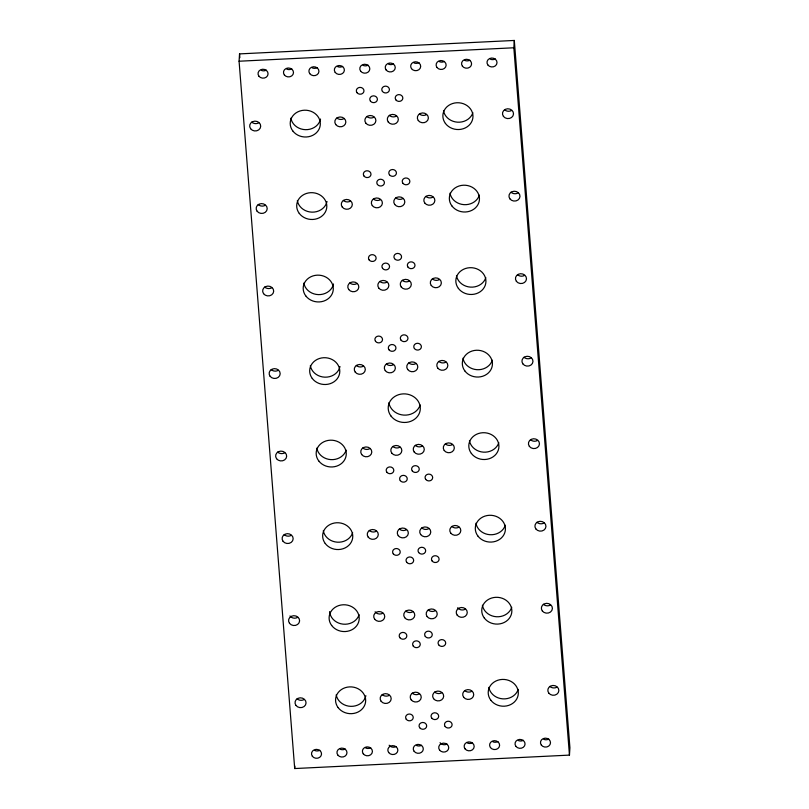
<?xml version="1.0" encoding="UTF-8"?>
<svg xmlns="http://www.w3.org/2000/svg" width="809" height="809" viewBox="0 0 809 809"><rect width="100%" height="100%" fill="white"/><g stroke="black" fill="none" stroke-linecap="round" stroke-linejoin="round"><path stroke-width="1.21" d="M239.08 61.221L239.545 53.89L514.302 40.45L569.92 747.779L569.455 755.11L294.698 768.55L239.08 61.221L513.836 47.782L514.302 40.45M294.698 768.55L294.85 766.103M513.836 47.782L569.455 755.11M239.545 53.89L239.848 57.661M420.174 405.006A16.069 14.299 3.7 0 1 403.721 415.098A16.069 14.299 3.7 0 1 388.866 402.831M548.765 739.042A5.026 4.47 3.7 0 1 543.759 739.284M523.322 740.286A5.026 4.47 3.7 0 1 518.316 740.528M497.889 741.529A5.026 4.47 3.7 0 1 492.873 741.772M472.446 742.773A5.026 4.47 3.7 0 1 467.44 743.016M447.003 744.017A5.026 4.47 3.7 0 1 440.035 742.723M421.56 745.261A5.026 4.47 3.7 0 1 416.554 745.504M396.127 746.505A5.026 4.47 3.7 0 1 389.149 745.21M370.684 747.749A5.026 4.47 3.7 0 1 365.678 747.991M345.241 748.992A5.026 4.47 3.7 0 1 340.235 749.235M319.798 750.236A5.026 4.47 3.7 0 1 314.792 750.479M495.29 58.915A5.026 4.47 3.7 0 1 490.284 59.158M469.847 60.159A5.026 4.47 3.7 0 1 464.841 60.402M444.404 61.403A5.026 4.47 3.7 0 1 439.398 61.646M418.971 62.647A5.026 4.47 3.7 0 1 413.955 62.89M393.528 63.891A5.026 4.47 3.7 0 1 388.522 64.133M368.085 65.135A5.026 4.47 3.7 0 1 363.079 65.377M342.642 66.378A5.026 4.47 3.7 0 1 337.636 66.621M317.209 67.622A5.026 4.47 3.7 0 1 312.193 67.865M291.766 68.866A5.026 4.47 3.7 0 1 286.76 69.119M266.323 70.11A5.026 4.47 3.7 0 1 261.317 70.363M472.861 112.714A15.068 13.399 3.7 0 1 457.439 122.179A15.068 13.399 3.7 0 1 443.514 110.671M396.38 116.112A5.521 4.915 3.7 0 1 389.311 115.343M511.561 110.479A5.521 4.915 3.7 0 1 504.492 109.711M426.424 114.635A5.521 4.915 3.7 0 1 419.355 113.877M479.343 195.191A15.068 13.399 3.7 0 1 463.931 204.647A15.068 13.399 3.7 0 1 449.996 193.149M402.862 198.579A5.521 4.915 3.7 0 1 395.793 197.821M518.043 192.947A5.521 4.915 3.7 0 1 510.975 192.188M432.906 197.113A5.521 4.915 3.7 0 1 425.837 196.344M485.825 277.659A15.068 13.399 3.7 0 1 470.413 287.114A15.068 13.399 3.7 0 1 456.478 275.616M409.344 281.047A5.521 4.915 3.7 0 1 402.275 280.288M524.525 275.414A5.521 4.915 3.7 0 1 517.457 274.656M439.388 279.58A5.521 4.915 3.7 0 1 432.33 278.822M492.317 360.227A15.068 13.399 3.7 0 1 476.906 369.683A15.068 13.399 3.7 0 1 462.97 358.185M415.836 363.615A5.521 4.915 3.7 0 1 408.767 362.847M531.017 357.983A5.521 4.915 3.7 0 1 523.949 357.214M445.88 362.139A5.521 4.915 3.7 0 1 438.812 361.38M498.809 442.695A15.068 13.399 3.7 0 1 483.388 452.15A15.068 13.399 3.7 0 1 469.453 440.652M422.318 446.083A5.521 4.915 3.7 0 1 415.25 445.324M537.5 440.45A5.521 4.915 3.7 0 1 530.441 439.692M452.373 444.616A5.521 4.915 3.7 0 1 445.304 443.858M505.301 525.253A15.068 13.399 3.7 0 1 489.88 534.709A15.068 13.399 3.7 0 1 475.945 523.211M428.81 528.641A5.521 4.915 3.7 0 1 421.742 527.883M543.992 523.008A5.521 4.915 3.7 0 1 536.933 522.25M458.865 527.175A5.521 4.915 3.7 0 1 451.796 526.416M511.743 607.286A15.068 13.399 3.7 0 1 496.332 616.741A15.068 13.399 3.7 0 1 482.397 605.243M435.262 610.674A5.521 4.915 3.7 0 1 428.194 609.915M550.444 605.041A5.521 4.915 3.7 0 1 543.375 604.272M465.306 609.197A5.521 4.915 3.7 0 1 457.641 607.771M518.205 689.399A15.068 13.399 3.7 0 1 502.783 698.855A15.068 13.399 3.7 0 1 488.858 687.357M441.724 692.787A5.521 4.915 3.7 0 1 434.655 692.029M556.905 687.154A5.521 4.915 3.7 0 1 549.837 686.396M471.768 691.321A5.521 4.915 3.7 0 1 464.7 690.552M320.536 119.024A15.068 13.399 3.7 0 1 305.468 129.673A15.068 13.399 3.7 0 1 290.866 118.144M373.94 117.204A5.521 4.915 3.7 0 1 366.871 116.445M258.759 122.837A5.521 4.915 3.7 0 1 251.69 122.078M343.896 118.67A5.521 4.915 3.7 0 1 336.827 117.912M327.018 201.502A15.068 13.399 3.7 0 1 311.95 212.15A15.068 13.399 3.7 0 1 297.348 200.612M380.422 199.681A5.521 4.915 3.7 0 1 373.353 198.913M265.241 205.314A5.521 4.915 3.7 0 1 258.172 204.546M350.378 201.148A5.521 4.915 3.7 0 1 343.309 200.389M333.5 283.969A15.068 13.399 3.7 0 1 318.443 294.618A15.068 13.399 3.7 0 1 303.84 283.089M386.904 282.149A5.521 4.915 3.7 0 1 379.846 281.39M271.723 287.782A5.521 4.915 3.7 0 1 264.654 287.023M356.86 283.615A5.521 4.915 3.7 0 1 349.791 282.857M339.992 366.538A15.068 13.399 3.7 0 1 324.935 377.176A15.068 13.399 3.7 0 1 310.332 365.648M393.396 364.707A5.521 4.915 3.7 0 1 386.338 363.949M278.215 370.34A5.521 4.915 3.7 0 1 271.146 369.582M363.352 366.184A5.521 4.915 3.7 0 1 356.284 365.415M346.161 450.158A15.068 13.399 3.7 0 1 330.75 459.613A15.068 13.399 3.7 0 1 316.815 448.115M399.889 447.185A5.521 4.915 3.7 0 1 392.82 446.416M284.707 452.818A5.521 4.915 3.7 0 1 277.639 452.059M369.834 448.651A5.521 4.915 3.7 0 1 362.766 447.893M352.653 532.726A15.068 13.399 3.7 0 1 337.242 542.182A15.068 13.399 3.7 0 1 323.307 530.684M406.381 529.743A5.521 4.915 3.7 0 1 399.312 528.985M291.189 535.376A5.521 4.915 3.7 0 1 284.131 534.618M376.327 531.21A5.521 4.915 3.7 0 1 369.258 530.451M359.105 614.749A15.068 13.399 3.7 0 1 343.046 624.144A15.068 13.399 3.7 0 1 329.607 611.574M412.823 611.766A5.521 4.915 3.7 0 1 405.764 611.007M297.641 617.398A5.521 4.915 3.7 0 1 289.976 615.973M382.778 613.242A5.521 4.915 3.7 0 1 375.113 611.806M365.88 695.71A15.068 13.399 3.7 0 1 350.813 706.348A15.068 13.399 3.7 0 1 336.21 694.82M419.284 693.879A5.521 4.915 3.7 0 1 412.216 693.121M304.103 699.522A5.521 4.915 3.7 0 1 297.034 698.754M389.24 695.356A5.521 4.915 3.7 0 1 382.172 694.587M465.003 748.81A5.026 4.47 3.7 0 0 473.68 748.386A5.026 4.47 3.7 0 0 468.816 741.904A5.026 4.47 3.7 0 0 465.003 748.81M390.949 415.988A16.069 14.299 3.7 0 0 418.698 414.623A16.069 14.299 3.7 0 0 403.145 393.882A16.069 14.299 3.7 0 0 390.949 415.988M356.981 92.661A3.823 3.408 3.7 0 0 363.595 92.337A3.823 3.408 3.7 0 0 359.884 87.392A3.823 3.408 3.7 0 0 356.981 92.661M370.421 101.105A3.823 3.408 3.7 0 0 377.024 100.781A3.823 3.408 3.7 0 0 373.323 95.846A3.823 3.408 3.7 0 0 370.421 101.105M382.424 91.417A3.823 3.408 3.7 0 0 389.038 91.093A3.823 3.408 3.7 0 0 385.327 86.148A3.823 3.408 3.7 0 0 382.424 91.417M395.854 99.861A3.823 3.408 3.7 0 0 402.467 99.537A3.823 3.408 3.7 0 0 398.756 94.602A3.823 3.408 3.7 0 0 395.854 99.861M363.999 176.038A3.823 3.408 3.7 0 0 370.613 175.715A3.823 3.408 3.7 0 0 366.902 170.77A3.823 3.408 3.7 0 0 363.999 176.038M377.439 184.482A3.823 3.408 3.7 0 0 384.042 184.159A3.823 3.408 3.7 0 0 380.341 179.224A3.823 3.408 3.7 0 0 377.439 184.482M389.442 174.795A3.823 3.408 3.7 0 0 396.056 174.471A3.823 3.408 3.7 0 0 392.345 169.526A3.823 3.408 3.7 0 0 389.442 174.795M402.872 183.238A3.823 3.408 3.7 0 0 409.485 182.915A3.823 3.408 3.7 0 0 405.774 177.98A3.823 3.408 3.7 0 0 402.872 183.238M369.126 259.922A3.823 3.408 3.7 0 0 375.74 259.598A3.823 3.408 3.7 0 0 372.029 254.653A3.823 3.408 3.7 0 0 369.126 259.922M382.566 268.366A3.823 3.408 3.7 0 0 389.169 268.042A3.823 3.408 3.7 0 0 385.468 263.097A3.823 3.408 3.7 0 0 382.566 268.366M394.57 258.678A3.823 3.408 3.7 0 0 401.183 258.354A3.823 3.408 3.7 0 0 397.472 253.409A3.823 3.408 3.7 0 0 394.57 258.678M407.999 267.122A3.823 3.408 3.7 0 0 414.613 266.798A3.823 3.408 3.7 0 0 410.911 261.853A3.823 3.408 3.7 0 0 407.999 267.122M375.528 341.337A3.823 3.408 3.7 0 0 382.141 341.014A3.823 3.408 3.7 0 0 378.44 336.079A3.823 3.408 3.7 0 0 375.528 341.337M388.967 349.781A3.823 3.408 3.7 0 0 395.571 349.458A3.823 3.408 3.7 0 0 391.869 344.523A3.823 3.408 3.7 0 0 388.967 349.781M400.971 340.093A3.823 3.408 3.7 0 0 407.584 339.77A3.823 3.408 3.7 0 0 403.873 334.835A3.823 3.408 3.7 0 0 400.971 340.093M414.41 348.537A3.823 3.408 3.7 0 0 421.014 348.214A3.823 3.408 3.7 0 0 417.313 343.279A3.823 3.408 3.7 0 0 414.41 348.537M386.823 472.173A3.823 3.408 3.7 0 0 393.437 471.849A3.823 3.408 3.7 0 0 389.726 466.914A3.823 3.408 3.7 0 0 386.823 472.173M400.263 480.617A3.823 3.408 3.7 0 0 406.866 480.293A3.823 3.408 3.7 0 0 403.165 475.358A3.823 3.408 3.7 0 0 400.263 480.617M412.266 470.929A3.823 3.408 3.7 0 0 418.87 470.605A3.823 3.408 3.7 0 0 415.169 465.66A3.823 3.408 3.7 0 0 412.266 470.929M425.696 479.373A3.823 3.408 3.7 0 0 432.309 479.049A3.823 3.408 3.7 0 0 428.598 474.114A3.823 3.408 3.7 0 0 425.696 479.373M393.245 553.791A3.823 3.408 3.7 0 0 399.848 553.467A3.823 3.408 3.7 0 0 396.147 548.522A3.823 3.408 3.7 0 0 393.245 553.791M406.674 562.235A3.823 3.408 3.7 0 0 413.288 561.911A3.823 3.408 3.7 0 0 409.576 556.966A3.823 3.408 3.7 0 0 406.674 562.235M418.678 552.547A3.823 3.408 3.7 0 0 425.291 552.223A3.823 3.408 3.7 0 0 421.59 547.278A3.823 3.408 3.7 0 0 418.678 552.547M432.117 560.991A3.823 3.408 3.7 0 0 438.721 560.667A3.823 3.408 3.7 0 0 435.02 555.722A3.823 3.408 3.7 0 0 432.117 560.991M399.838 637.674A3.823 3.408 3.7 0 0 406.452 637.35A3.823 3.408 3.7 0 0 402.74 632.405A3.823 3.408 3.7 0 0 399.838 637.674M413.268 646.118A3.823 3.408 3.7 0 0 419.881 645.794A3.823 3.408 3.7 0 0 416.17 640.849A3.823 3.408 3.7 0 0 413.268 646.118M425.281 636.42A3.823 3.408 3.7 0 0 431.885 636.107A3.823 3.408 3.7 0 0 428.183 631.162A3.823 3.408 3.7 0 0 425.281 636.42M438.711 644.874A3.823 3.408 3.7 0 0 445.324 644.551A3.823 3.408 3.7 0 0 441.613 639.606A3.823 3.408 3.7 0 0 438.711 644.874M406.26 719.282A3.823 3.408 3.7 0 0 412.863 718.958A3.823 3.408 3.7 0 0 409.162 714.023A3.823 3.408 3.7 0 0 406.26 719.282M419.689 727.726A3.823 3.408 3.7 0 0 426.303 727.402A3.823 3.408 3.7 0 0 422.591 722.467A3.823 3.408 3.7 0 0 419.689 727.726M431.693 718.038A3.823 3.408 3.7 0 0 438.306 717.714A3.823 3.408 3.7 0 0 434.595 712.78A3.823 3.408 3.7 0 0 431.693 718.038M445.132 726.482A3.823 3.408 3.7 0 0 451.735 726.158A3.823 3.408 3.7 0 0 448.034 721.224A3.823 3.408 3.7 0 0 445.132 726.482M541.322 745.069A5.026 4.47 3.7 0 0 549.999 744.644A5.026 4.47 3.7 0 0 545.135 738.162A5.026 4.47 3.7 0 0 541.322 745.069M515.879 746.313A5.026 4.47 3.7 0 0 524.556 745.888A5.026 4.47 3.7 0 0 519.691 739.406A5.026 4.47 3.7 0 0 515.879 746.313M490.446 747.556A5.026 4.47 3.7 0 0 499.113 747.142A5.026 4.47 3.7 0 0 494.248 740.66A5.026 4.47 3.7 0 0 490.446 747.556M439.56 750.054A5.026 4.47 3.7 0 0 448.237 749.63A5.026 4.47 3.7 0 0 443.372 743.147A5.026 4.47 3.7 0 0 439.56 750.054M414.117 751.298A5.026 4.47 3.7 0 0 422.794 750.873A5.026 4.47 3.7 0 0 417.929 744.391A5.026 4.47 3.7 0 0 414.117 751.298M388.684 752.542A5.026 4.47 3.7 0 0 397.35 752.117A5.026 4.47 3.7 0 0 392.486 745.635A5.026 4.47 3.7 0 0 388.684 752.542M363.241 753.786A5.026 4.47 3.7 0 0 371.918 753.361A5.026 4.47 3.7 0 0 367.053 746.879A5.026 4.47 3.7 0 0 363.241 753.786M337.798 755.03A5.026 4.47 3.7 0 0 346.474 754.605A5.026 4.47 3.7 0 0 341.61 748.123A5.026 4.47 3.7 0 0 337.798 755.03M312.355 756.273A5.026 4.47 3.7 0 0 321.031 755.849A5.026 4.47 3.7 0 0 316.167 749.367A5.026 4.47 3.7 0 0 312.355 756.273M487.847 64.942A5.026 4.47 3.7 0 0 496.514 64.518A5.026 4.47 3.7 0 0 491.66 58.036A5.026 4.47 3.7 0 0 487.847 64.942M462.404 66.186A5.026 4.47 3.7 0 0 471.081 65.772A5.026 4.47 3.7 0 0 466.217 59.29A5.026 4.47 3.7 0 0 462.404 66.186M436.961 67.44A5.026 4.47 3.7 0 0 445.638 67.016A5.026 4.47 3.7 0 0 440.774 60.533A5.026 4.47 3.7 0 0 436.961 67.44M411.518 68.684A5.026 4.47 3.7 0 0 420.195 68.259A5.026 4.47 3.7 0 0 415.33 61.777A5.026 4.47 3.7 0 0 411.518 68.684M386.085 69.928A5.026 4.47 3.7 0 0 394.752 69.503A5.026 4.47 3.7 0 0 389.898 63.021A5.026 4.47 3.7 0 0 386.085 69.928M360.642 71.172A5.026 4.47 3.7 0 0 369.319 70.747A5.026 4.47 3.7 0 0 364.454 64.265A5.026 4.47 3.7 0 0 360.642 71.172M335.199 72.416A5.026 4.47 3.7 0 0 343.876 71.991A5.026 4.47 3.7 0 0 339.011 65.509A5.026 4.47 3.7 0 0 335.199 72.416M309.756 73.659A5.026 4.47 3.7 0 0 318.433 73.235A5.026 4.47 3.7 0 0 313.568 66.753A5.026 4.47 3.7 0 0 309.756 73.659M284.323 74.903A5.026 4.47 3.7 0 0 292.989 74.479A5.026 4.47 3.7 0 0 288.135 67.996A5.026 4.47 3.7 0 0 284.323 74.903M258.88 76.147A5.026 4.47 3.7 0 0 267.557 75.722A5.026 4.47 3.7 0 0 262.692 69.24A5.026 4.47 3.7 0 0 258.88 76.147M445.435 123.464A15.068 13.399 3.7 0 0 471.455 122.199A15.068 13.399 3.7 0 0 456.863 102.753A15.068 13.399 3.7 0 0 445.435 123.464M388.239 122.007A5.521 4.915 3.7 0 0 397.775 121.542A5.521 4.915 3.7 0 0 392.426 114.413A5.521 4.915 3.7 0 0 388.239 122.007M503.42 116.375A5.521 4.915 3.7 0 0 512.957 115.909A5.521 4.915 3.7 0 0 507.607 108.78A5.521 4.915 3.7 0 0 503.42 116.375M418.283 120.541A5.521 4.915 3.7 0 0 427.819 120.076A5.521 4.915 3.7 0 0 422.47 112.947A5.521 4.915 3.7 0 0 418.283 120.541M451.918 205.941A15.068 13.399 3.7 0 0 477.937 204.667A15.068 13.399 3.7 0 0 463.345 185.221A15.068 13.399 3.7 0 0 451.918 205.941M394.721 204.485A5.521 4.915 3.7 0 0 404.257 204.02A5.521 4.915 3.7 0 0 398.908 196.88A5.521 4.915 3.7 0 0 394.721 204.485M509.903 198.852A5.521 4.915 3.7 0 0 519.439 198.377A5.521 4.915 3.7 0 0 514.089 191.248A5.521 4.915 3.7 0 0 509.903 198.852M424.765 203.008A5.521 4.915 3.7 0 0 434.312 202.543A5.521 4.915 3.7 0 0 428.962 195.414A5.521 4.915 3.7 0 0 424.765 203.008M458.4 288.409A15.068 13.399 3.7 0 0 484.419 287.144A15.068 13.399 3.7 0 0 469.837 267.698A15.068 13.399 3.7 0 0 458.4 288.409M401.203 286.952A5.521 4.915 3.7 0 0 410.75 286.487A5.521 4.915 3.7 0 0 405.4 279.358A5.521 4.915 3.7 0 0 401.203 286.952M516.385 281.32A5.521 4.915 3.7 0 0 525.931 280.854A5.521 4.915 3.7 0 0 520.581 273.725A5.521 4.915 3.7 0 0 516.385 281.32M431.248 285.486A5.521 4.915 3.7 0 0 440.794 285.021A5.521 4.915 3.7 0 0 435.444 277.892A5.521 4.915 3.7 0 0 431.248 285.486M464.892 370.977A15.068 13.399 3.7 0 0 490.911 369.703A15.068 13.399 3.7 0 0 476.329 350.257A15.068 13.399 3.7 0 0 464.892 370.977M407.696 369.511A5.521 4.915 3.7 0 0 417.242 369.046A5.521 4.915 3.7 0 0 411.892 361.916A5.521 4.915 3.7 0 0 407.696 369.511M522.877 363.878A5.521 4.915 3.7 0 0 532.423 363.413A5.521 4.915 3.7 0 0 527.074 356.284A5.521 4.915 3.7 0 0 522.877 363.878M437.74 368.044A5.521 4.915 3.7 0 0 447.286 367.579A5.521 4.915 3.7 0 0 441.936 360.45A5.521 4.915 3.7 0 0 437.74 368.044M471.374 453.444A15.068 13.399 3.7 0 0 497.404 452.17A15.068 13.399 3.7 0 0 482.811 432.724A15.068 13.399 3.7 0 0 471.374 453.444M414.178 451.988A5.521 4.915 3.7 0 0 423.724 451.523A5.521 4.915 3.7 0 0 418.374 444.394A5.521 4.915 3.7 0 0 414.178 451.988M529.359 446.356A5.521 4.915 3.7 0 0 538.905 445.89A5.521 4.915 3.7 0 0 533.556 438.761A5.521 4.915 3.7 0 0 529.359 446.356M444.232 450.522A5.521 4.915 3.7 0 0 453.768 450.047A5.521 4.915 3.7 0 0 448.419 442.917A5.521 4.915 3.7 0 0 444.232 450.522M477.866 536.003A15.068 13.399 3.7 0 0 503.896 534.739A15.068 13.399 3.7 0 0 489.303 515.293A15.068 13.399 3.7 0 0 477.866 536.003M420.67 534.547A5.521 4.915 3.7 0 0 430.216 534.082A5.521 4.915 3.7 0 0 424.867 526.952A5.521 4.915 3.7 0 0 420.67 534.547M535.851 528.914A5.521 4.915 3.7 0 0 545.397 528.449A5.521 4.915 3.7 0 0 540.048 521.32A5.521 4.915 3.7 0 0 535.851 528.914M450.724 533.08A5.521 4.915 3.7 0 0 460.26 532.615A5.521 4.915 3.7 0 0 454.911 525.486A5.521 4.915 3.7 0 0 450.724 533.08M484.318 618.036A15.068 13.399 3.7 0 0 510.337 616.761A15.068 13.399 3.7 0 0 495.755 597.315A15.068 13.399 3.7 0 0 484.318 618.036M427.122 616.569A5.521 4.915 3.7 0 0 436.668 616.104A5.521 4.915 3.7 0 0 431.318 608.975A5.521 4.915 3.7 0 0 427.122 616.569M542.303 610.937A5.521 4.915 3.7 0 0 551.849 610.471A5.521 4.915 3.7 0 0 546.5 603.342A5.521 4.915 3.7 0 0 542.303 610.937M457.166 615.103A5.521 4.915 3.7 0 0 466.712 614.638A5.521 4.915 3.7 0 0 461.363 607.508A5.521 4.915 3.7 0 0 457.166 615.103M490.78 700.149A15.068 13.399 3.7 0 0 516.799 698.875A15.068 13.399 3.7 0 0 502.207 679.429A15.068 13.399 3.7 0 0 490.78 700.149M433.584 698.693A5.521 4.915 3.7 0 0 443.12 698.218A5.521 4.915 3.7 0 0 437.77 691.088A5.521 4.915 3.7 0 0 433.584 698.693M548.765 693.06A5.521 4.915 3.7 0 0 558.301 692.585A5.521 4.915 3.7 0 0 552.951 685.456A5.521 4.915 3.7 0 0 548.765 693.06M463.628 697.216A5.521 4.915 3.7 0 0 473.164 696.751A5.521 4.915 3.7 0 0 467.814 689.622A5.521 4.915 3.7 0 0 463.628 697.216M292.787 130.937A15.068 13.399 3.7 0 0 318.807 129.662A15.068 13.399 3.7 0 0 304.224 110.216A15.068 13.399 3.7 0 0 292.787 130.937M365.799 123.11A5.521 4.915 3.7 0 0 375.336 122.644A5.521 4.915 3.7 0 0 369.986 115.515A5.521 4.915 3.7 0 0 365.799 123.11M250.618 128.742A5.521 4.915 3.7 0 0 260.154 128.277A5.521 4.915 3.7 0 0 254.805 121.148A5.521 4.915 3.7 0 0 250.618 128.742M335.755 124.576A5.521 4.915 3.7 0 0 345.291 124.111A5.521 4.915 3.7 0 0 339.942 116.981A5.521 4.915 3.7 0 0 335.755 124.576M299.269 213.404A15.068 13.399 3.7 0 0 325.299 212.13A15.068 13.399 3.7 0 0 310.707 192.684A15.068 13.399 3.7 0 0 299.269 213.404M372.282 205.577A5.521 4.915 3.7 0 0 381.828 205.112A5.521 4.915 3.7 0 0 376.478 197.983A5.521 4.915 3.7 0 0 372.282 205.577M257.1 211.21A5.521 4.915 3.7 0 0 266.646 210.744A5.521 4.915 3.7 0 0 261.297 203.615A5.521 4.915 3.7 0 0 257.1 211.21M342.237 207.053A5.521 4.915 3.7 0 0 351.773 206.578A5.521 4.915 3.7 0 0 346.424 199.449A5.521 4.915 3.7 0 0 342.237 207.053M305.762 295.882A15.068 13.399 3.7 0 0 331.781 294.607A15.068 13.399 3.7 0 0 317.189 275.161A15.068 13.399 3.7 0 0 305.762 295.882M378.764 288.055A5.521 4.915 3.7 0 0 388.31 287.589A5.521 4.915 3.7 0 0 382.96 280.45A5.521 4.915 3.7 0 0 378.764 288.055M263.582 293.687A5.521 4.915 3.7 0 0 273.129 293.222A5.521 4.915 3.7 0 0 267.779 286.093A5.521 4.915 3.7 0 0 263.582 293.687M348.719 289.521A5.521 4.915 3.7 0 0 358.266 289.056A5.521 4.915 3.7 0 0 352.916 281.926A5.521 4.915 3.7 0 0 348.719 289.521M312.254 378.44A15.068 13.399 3.7 0 0 338.273 377.166A15.068 13.399 3.7 0 0 323.681 357.72A15.068 13.399 3.7 0 0 312.254 378.44M385.256 370.613A5.521 4.915 3.7 0 0 394.802 370.148A5.521 4.915 3.7 0 0 389.453 363.019A5.521 4.915 3.7 0 0 385.256 370.613M270.075 376.246A5.521 4.915 3.7 0 0 279.621 375.781A5.521 4.915 3.7 0 0 274.271 368.651A5.521 4.915 3.7 0 0 270.075 376.246M355.212 372.079A5.521 4.915 3.7 0 0 364.758 371.614A5.521 4.915 3.7 0 0 359.408 364.485A5.521 4.915 3.7 0 0 355.212 372.079M318.736 460.908A15.068 13.399 3.7 0 0 344.755 459.633A15.068 13.399 3.7 0 0 330.163 440.197A15.068 13.399 3.7 0 0 318.736 460.908M391.748 453.08A5.521 4.915 3.7 0 0 401.284 452.615A5.521 4.915 3.7 0 0 395.935 445.486A5.521 4.915 3.7 0 0 391.748 453.08M276.567 458.713A5.521 4.915 3.7 0 0 286.103 458.248A5.521 4.915 3.7 0 0 280.753 451.119A5.521 4.915 3.7 0 0 276.567 458.713M361.694 454.557A5.521 4.915 3.7 0 0 371.24 454.092A5.521 4.915 3.7 0 0 365.89 446.952A5.521 4.915 3.7 0 0 361.694 454.557M325.228 543.476A15.068 13.399 3.7 0 0 351.248 542.202A15.068 13.399 3.7 0 0 336.655 522.756A15.068 13.399 3.7 0 0 325.228 543.476M398.24 535.649A5.521 4.915 3.7 0 0 407.776 535.184A5.521 4.915 3.7 0 0 402.427 528.044A5.521 4.915 3.7 0 0 398.24 535.649M283.049 541.282A5.521 4.915 3.7 0 0 292.595 540.816A5.521 4.915 3.7 0 0 287.246 533.677A5.521 4.915 3.7 0 0 283.049 541.282M368.186 537.115A5.521 4.915 3.7 0 0 377.732 536.65A5.521 4.915 3.7 0 0 372.383 529.521A5.521 4.915 3.7 0 0 368.186 537.115M331.68 625.499A15.068 13.399 3.7 0 0 357.699 624.224A15.068 13.399 3.7 0 0 343.107 604.778A15.068 13.399 3.7 0 0 331.68 625.499M404.682 617.671A5.521 4.915 3.7 0 0 414.228 617.206A5.521 4.915 3.7 0 0 408.879 610.077A5.521 4.915 3.7 0 0 404.682 617.671M289.501 623.304A5.521 4.915 3.7 0 0 299.047 622.839A5.521 4.915 3.7 0 0 293.697 615.71A5.521 4.915 3.7 0 0 289.501 623.304M374.638 619.138A5.521 4.915 3.7 0 0 384.184 618.673A5.521 4.915 3.7 0 0 378.834 611.543A5.521 4.915 3.7 0 0 374.638 619.138M338.132 707.612A15.068 13.399 3.7 0 0 364.151 706.338A15.068 13.399 3.7 0 0 349.569 686.892A15.068 13.399 3.7 0 0 338.132 707.612M411.144 699.785A5.521 4.915 3.7 0 0 420.68 699.32A5.521 4.915 3.7 0 0 415.33 692.191A5.521 4.915 3.7 0 0 411.144 699.785M295.963 705.418A5.521 4.915 3.7 0 0 305.499 704.952A5.521 4.915 3.7 0 0 300.149 697.823A5.521 4.915 3.7 0 0 295.963 705.418M381.1 701.251A5.521 4.915 3.7 0 0 390.636 700.786A5.521 4.915 3.7 0 0 385.286 693.657A5.521 4.915 3.7 0 0 381.1 701.251"/></g></svg>
